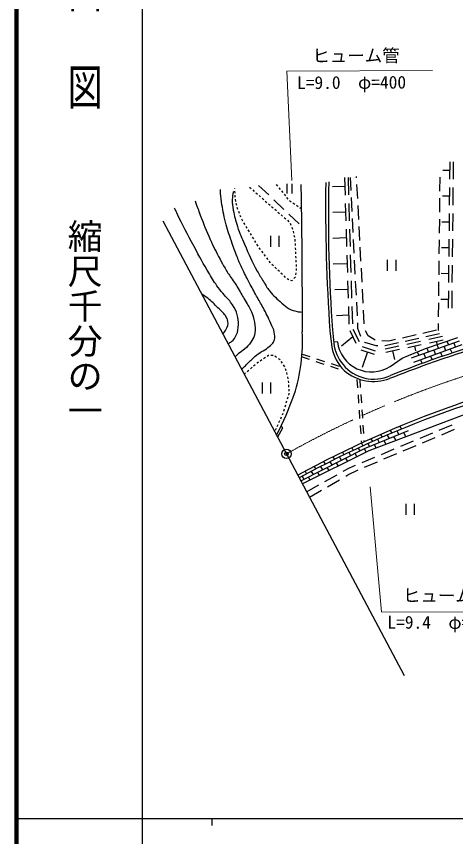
# Model space of a CAD drawing. Units: millimetres, scale not verified. Extents: x 40000 to 680000, y 20000 to 380000.
# Drawn here: x 40000 to 102902, y 202409 to 320031 of the extents above; entities that cross this region are included whole.
import ezdxf
from ezdxf.enums import TextEntityAlignment as Align

# ---------------------------------------------------------------- set-up
doc = ezdxf.new("R2010")
doc.units = ezdxf.units.MM
doc.header["$LTSCALE"] = 1000
doc.header["$PDMODE"] = 32
doc.header["$PDSIZE"] = 500
doc.linetypes.add('CHAIN', pattern=[18.5, 12, -1.5, 3.5, -1.5])
for name, color, linetype, lineweight in [('M-BGD', 7, 'Continuous', 25), ('M-BMK', 2, 'CHAIN', 13), ('M-BMK-SRVR', 3, 'Continuous', 25), ('M-STR-HTXT', 7, 'Continuous', 13), ('M-TTL', 2, 'Continuous', 140), ('M-TTL-BAND', 7, 'Continuous', 25), ('S-BMK-SRVR', 3, 'Continuous', 25)]:
    doc.layers.add(name, color=color, linetype=linetype, lineweight=lineweight)
doc.layers.add('M-OTRS', color=6, linetype='Continuous')
doc.styles.add('@ＭＳ ゴシック', font='')
doc.styles.add('ＭＳ ゴシック', font='')
doc.styles.get('@ＭＳ ゴシック').set_extended_font_data('@MS Gothic')
doc.styles.get('ＭＳ ゴシック').set_extended_font_data('MS Gothic')

msp = doc.modelspace()

# ---------------------------------------------------------------- linework, layer by layer
at = {"layer": 'M-BGD'}
for p, q in [((102064, 299179), (102038, 296679)), ((102564, 299174), (102538, 296674)), ((102051, 297929), (101072, 297940)), ((86994, 296907), (87069, 294408)), ((87494, 296922), (87569, 294423)), ((87958, 295046), (87867, 296908)), ((88724, 296901), (88715, 297079)), ((100642, 296967), (100620, 294967)), ((71294, 295292), (71291, 295370)), ((73391, 295531), (73617, 295334)), ((74697, 295805), (76143, 294423)), ((77196, 295926), (77385, 295693)), ((77574, 295460), (77763, 295227)), ((78728, 296014), (78728, 294614)), ((79478, 294614), (79478, 296014)), ((80736, 295930), (80783, 293884)), ((87032, 295657), (85256, 295604)), ((88881, 293906), (88777, 295903)), ((102026, 295480), (101999, 292980)), ((102526, 295474), (102499, 292974)), ((71312, 294692), (71303, 294992)), ((71327, 294185), (71321, 294392)), ((71343, 294093), (71327, 294185)), ((73843, 295136), (74069, 294939)), ((74294, 294741), (74520, 294544)), ((74746, 294346), (74972, 294148)), ((77952, 294993), (78140, 294760)), ((78329, 294527), (78518, 294294)), ((78707, 294061), (78895, 293828)), ((102012, 294230), (101013, 294240)), ((71445, 293502), (71394, 293798)), ((71548, 292911), (71496, 293207)), ((75198, 293951), (75423, 293753)), ((75649, 293556), (75875, 293358)), ((76101, 293161), (76326, 292963)), ((76866, 293732), (78311, 292350)), ((79103, 293615), (79353, 293450)), ((79604, 293285), (79854, 293120)), ((80105, 292955), (80355, 292790)), ((80783, 293884), (80864, 286345)), ((87105, 293208), (87180, 290709)), ((87605, 293223), (87680, 290724)), ((88104, 292049), (88006, 294047)), ((89039, 290910), (88934, 292907)), ((100609, 293967), (100587, 291967)), ((71727, 292341), (71620, 292621)), ((71939, 291780), (71833, 292060)), ((76552, 292766), (76778, 292568)), ((77004, 292370), (77230, 292173)), ((77455, 291975), (77681, 291777)), ((80606, 292625), (80798, 292499)), ((87143, 291959), (85299, 291904)), ((101987, 291780), (101961, 289280)), ((102487, 291774), (102461, 289275)), ((72152, 291219), (72046, 291499)), ((72429, 290689), (72274, 290946)), ((77906, 291579), (78131, 291381)), ((78357, 291183), (78582, 290985)), ((78807, 290787), (79033, 290589)), ((79034, 291659), (80480, 290277)), ((88250, 289053), (88153, 291050)), ((100576, 290967), (100554, 288967)), ((101974, 290530), (100955, 290540)), ((72740, 290176), (72584, 290432)), ((73051, 289662), (72895, 289919)), ((73361, 289149), (73206, 289406)), ((79221, 290366), (79326, 290085)), ((79432, 289804), (79537, 289523)), ((87216, 289510), (87291, 287011)), ((87716, 289525), (87791, 287026)), ((89196, 287914), (89091, 289911)), ((73672, 288636), (73517, 288893)), ((73983, 288123), (73828, 288379)), ((76403, 288580), (76403, 286980)), ((77603, 288580), (77603, 286980)), ((79633, 289239), (79692, 288945)), ((79752, 288651), (79811, 288357)), ((87253, 288260), (85342, 288203)), ((74294, 287610), (74138, 287866)), ((74540, 287203), (74449, 287353)), ((74614, 287103), (74540, 287203)), ((79871, 288063), (79889, 287975)), ((79889, 287975), (79898, 287765)), ((79912, 287465), (79926, 287166)), ((88396, 286056), (88299, 288054)), ((100543, 287967), (100521, 285967)), ((101948, 288080), (101922, 285580)), ((102448, 288075), (102422, 285575)), ((74970, 286619), (74792, 286861)), ((75325, 286136), (75148, 286378)), ((75681, 285653), (75503, 285895)), ((79940, 286866), (79954, 286566)), ((79968, 286267), (79982, 285967)), ((80864, 286345), (80925, 276074)), ((87826, 285827), (87901, 283328)), ((89353, 284918), (89248, 286915)), ((101935, 286830), (100896, 286841)), ((76037, 285170), (75859, 285411)), ((76392, 284687), (76215, 284928)), ((79995, 285667), (80009, 285368)), ((80023, 285068), (80037, 284768)), ((87327, 285812), (87402, 283313)), ((88542, 283060), (88445, 285058)), ((93122, 285127), (93122, 283527)), ((94322, 285127), (94322, 283527)), ((100509, 284967), (100487, 282967)), ((76814, 284261), (76598, 284469)), ((77247, 283845), (77030, 284053)), ((77679, 283430), (77463, 283637)), ((80051, 284469), (80065, 284169)), ((80086, 283703), (80066, 283571)), ((80079, 283869), (80086, 283703)), ((87364, 284562), (85385, 284503)), ((89510, 281922), (89405, 283919)), ((101909, 284380), (101883, 281880)), ((102409, 284375), (102383, 281875)), ((78112, 283014), (77895, 283222)), ((78544, 282598), (78328, 282806)), ((78776, 282375), (78760, 282390)), ((79034, 282270), (78776, 282375)), ((79925, 282644), (79749, 282449)), ((79930, 282681), (79925, 282644)), ((80021, 283274), (79976, 282978)), ((101896, 283130), (100837, 283141)), ((79440, 282106), (79312, 282158)), ((79548, 282226), (79440, 282106)), ((87437, 282113), (87512, 279614)), ((87937, 282128), (88012, 279629)), ((88688, 280064), (88591, 282061)), ((100476, 281967), (100454, 279968)), ((87475, 280864), (85596, 280808)), ((89667, 278926), (89562, 280923)), ((101871, 280680), (101845, 278180)), ((102371, 280675), (102345, 278175)), ((88834, 277067), (88737, 279065)), ((100443, 278968), (100421, 276968)), ((101858, 279430), (100778, 279442)), ((87548, 278415), (87623, 275916)), ((88048, 278430), (88123, 275931)), ((89824, 275930), (89719, 277927)), ((87586, 277165), (85849, 277113)), ((80925, 276074), (80948, 274808)), ((88921, 275282), (88883, 276068)), ((89328, 274140), (88921, 275282)), ((100410, 275968), (100400, 274997)), ((84905, 274927), (85175, 272606)), ((85271, 275059), (85463, 273153)), ((88195, 274073), (86545, 272720)), ((87754, 274970), (88637, 273176)), ((88202, 275191), (89086, 273396)), ((90384, 274226), (89982, 274961)), ((91367, 273607), (90384, 274226)), ((97241, 274348), (95292, 273902)), ((100166, 275015), (98216, 274570)), ((100588, 274493), (98633, 274069)), ((99059, 273727), (101012, 274154)), ((85974, 273372), (85449, 273294)), ((89909, 273254), (89871, 273306)), ((91524, 272787), (89909, 273254)), ((93328, 273454), (92343, 273492)), ((94724, 273221), (92770, 272797)), ((94317, 273680), (93328, 273454)), ((97656, 273857), (95702, 273433)), ((95933, 273043), (97886, 273470)), ((96040, 272555), (97993, 272982)), ((103428, 273479), (96563, 271002)), ((103805, 272940), (96859, 270409)), ((98580, 272403), (103246, 273982)), ((99166, 273238), (101119, 273666)), ((100142, 273452), (100225, 273075)), ((100219, 272958), (100462, 272408)), ((101646, 273441), (101876, 272919)), ((102633, 273192), (102867, 272599)), ((89351, 272228), (91244, 271581)), ((89513, 272701), (91406, 272055)), ((90298, 271905), (89537, 269678)), ((91778, 272773), (91524, 272787)), ((92807, 272359), (94760, 272786)), ((92913, 271871), (94867, 272298)), ((93890, 272084), (94167, 270821)), ((96139, 271380), (98580, 272403)), ((97016, 272768), (97168, 272077)), ((97403, 271910), (97633, 271388)), ((98793, 272475), (99047, 271898)), ((99793, 272167), (100022, 271562)), ((100722, 271817), (100964, 271269)), ((101251, 272693), (101469, 272089)), ((102135, 272332), (102391, 271750)), ((74917, 270642), (75163, 270813)), ((75409, 270984), (75656, 271156)), ((75902, 271327), (76094, 271460)), ((76094, 271460), (76160, 271460)), ((76460, 271460), (76760, 271460)), ((77024, 271350), (77266, 271173)), ((77508, 270995), (77682, 270868)), ((77682, 270868), (77729, 270797)), ((77894, 270547), (78059, 270296)), ((80784, 271237), (81924, 270863)), ((80909, 271617), (82049, 271243)), ((82875, 270552), (84015, 270178)), ((82999, 270932), (84140, 270558)), ((93536, 269842), (95235, 271015)), ((95235, 271015), (96139, 271380)), ((97897, 270788), (98126, 270269)), ((98359, 271650), (98609, 271047)), ((99310, 271302), (99542, 270776)), ((73517, 269513), (73745, 269707)), ((73973, 269902), (74202, 270097)), ((74430, 270292), (74505, 270356)), ((74505, 270356), (74670, 270471)), ((78224, 270046), (78389, 269795)), ((78506, 269523), (78584, 269234)), ((84965, 269866), (86106, 269493)), ((85090, 270247), (86230, 269873)), ((72604, 268734), (72833, 268928)), ((73061, 269123), (73289, 269318)), ((78662, 268944), (78741, 268654)), ((78819, 268365), (78897, 268075)), ((75184, 267536), (75184, 265936)), ((76384, 267536), (76384, 265936)), ((78932, 267779), (78947, 267479)), ((78963, 267179), (78979, 266880)), ((88779, 267967), (88860, 266770)), ((89178, 267994), (89259, 266797)), ((79028, 265941), (78953, 265692)), ((78995, 266580), (79010, 266281)), ((79026, 265981), (79028, 265941)), ((78693, 264831), (78607, 264543)), ((78867, 265405), (78780, 265118)), ((88928, 265772), (89010, 264575)), ((89327, 265799), (89409, 264602)), ((90540, 257757), (109494, 265009)), ((78346, 263682), (78260, 263395)), ((78520, 264256), (78433, 263969)), ((89077, 263577), (89159, 262380)), ((89476, 263604), (89558, 262407)), ((77929, 262560), (77805, 262286)), ((78167, 263087), (78052, 262833)), ((78173, 263107), (78167, 263087)), ((77435, 261466), (77312, 261192)), ((77682, 262013), (77558, 261739)), ((77933, 261346), (78090, 260992)), ((89227, 261382), (89308, 260185)), ((89626, 261409), (89707, 260212)), ((94924, 261243), (95146, 260850)), ((100573, 260704), (102417, 261477)), ((77188, 260919), (77065, 260646)), ((78090, 260992), (77392, 259714)), ((89844, 258064), (96144, 260631)), ((92149, 260057), (92367, 259670)), ((93099, 259987), (93382, 259506)), ((93533, 260656), (93752, 260267)), ((94491, 260578), (94785, 260078)), ((95432, 260341), (95762, 259755)), ((97806, 259544), (99651, 260317)), ((100924, 260048), (102768, 260823)), ((89376, 259187), (89390, 258971)), ((89403, 258820), (89618, 258437)), ((89775, 259215), (89790, 258998)), ((90772, 259445), (90989, 259060)), ((91714, 259383), (91978, 258934)), ((92632, 259200), (92929, 258672)), ((94032, 259771), (94346, 259213)), ((95040, 258384), (96884, 259157)), ((98158, 258886), (100002, 259660)), ((80718, 253445), (89844, 258064)), ((80944, 253021), (90540, 257757)), ((88040, 258182), (88255, 257801)), ((88968, 258135), (89201, 257739)), ((89832, 258058), (90118, 257549)), ((90337, 258766), (90574, 258362)), ((91231, 258630), (91513, 258130)), ((92273, 257223), (94118, 257997)), ((95392, 257723), (97236, 258498)), ((85337, 256869), (85551, 256488)), ((86252, 256835), (86519, 256381)), ((86685, 257532), (86900, 257151)), ((87153, 256702), (87424, 256219)), ((87606, 257492), (87860, 257060)), ((88492, 257380), (88771, 256884)), ((89507, 256063), (91351, 256837)), ((92627, 256561), (94470, 257336)), ((82662, 255505), (82877, 255123)), ((83567, 255482), (83837, 255024)), ((83996, 256193), (84210, 255812)), ((84473, 255346), (84730, 254890)), ((84906, 256165), (85178, 255702)), ((85813, 256024), (86077, 255555)), ((86794, 254793), (87723, 255316)), ((87723, 255316), (88584, 255677)), ((89861, 255399), (91705, 256174)), ((80913, 254078), (81155, 253666)), ((81335, 254804), (81551, 254421)), ((82236, 254786), (82496, 254345)), ((83134, 254668), (83383, 254225)), ((84180, 253321), (85923, 254302)), ((87161, 254095), (87454, 254266)), ((87454, 254266), (88945, 254999)), ((81794, 253990), (82036, 253560)), ((84567, 252588), (86297, 253593)), ((81565, 251850), (83308, 252831)), ((81974, 251081), (83703, 252086)), ((95776, 250151), (95776, 248551)), ((96976, 250151), (96976, 248551))]:
    msp.add_line(p, q, dxfattribs=at)
for centre, radius, start, end in [((334717, 292648), 250440, 179.1881, 184.05758), ((297320, 290906), 212640, 178.54992, 184.27403), ((158528, 102784), 178047, 103.7201, 109.73952), ((163543, 86659), 194548, 104.00743, 109.40776), ((55301, 273527), 25679, 342.49127, 2.86073), ((90994, 273737), 5562, 186.02673, 220.81596), ((90855, 273963), 4916, 186.90357, 303.05272), ((91302, 273706), 6225, 190.17142, 225.67534), ((91198, 273735), 5717, 219.47001, 294.51124), ((414525, -576743), 903800, 110.43984, 110.80879), ((193056, 14163), 273134, 110.27818, 111.36096), ((91159, 274099), 6418, 229.03999, 290.90793), ((153238, 118349), 154392, 102.63759, 109.09228), ((151017, 125563), 146374, 102.36441, 109.25874), ((36054, 281417), 46440, 332.5094, 340.35118), ((154655, 117621), 155547, 109.49793, 118.55834), ((152267, 122474), 149702, 109.32043, 118.64521)]:
    msp.add_arc(centre, radius, start, end, dxfattribs=at)
for points, knots in [([(72247, 269407), (72510, 269669), (72577, 269734), (72790, 269943), (73254, 270398), (73503, 270665), (73987, 271100), (74311, 271392), (74496, 271555), (74856, 271802), (75216, 272048), (75457, 272125), (75814, 272376), (76134, 272601), (76332, 272719), (76579, 273022), (76760, 273243), (76876, 273376), (76946, 273652), (77050, 274060), (76990, 274313), (76930, 274729), (76855, 275252), (76654, 275506), (76444, 275990), (76050, 276894), (75808, 277393), (75343, 278263), (74989, 278924), (74757, 279275), (74394, 279930), (73976, 280685), (73749, 281112), (73349, 281877), (72922, 282692), (72672, 283143), (72280, 283975), (71991, 284587), (71851, 284941), (71602, 285570), (71262, 286427), (71079, 286910), (70788, 287784), (70434, 288846), (70225, 289439), (69950, 290524), (69667, 291646), (69537, 292285), (69388, 293432), (69297, 294130), (69269, 294374), (69209, 295227)], [0, 0, 0, 0, 1, 1, 1, 2, 2, 2, 3, 3, 3, 4, 4, 4, 5, 5, 5, 6, 6, 6, 7, 7, 7, 8, 8, 8, 9, 9, 9, 10, 10, 10, 11, 11, 11, 12, 12, 12, 13, 13, 13, 14, 14, 14, 15, 15, 15, 16, 16, 16, 17, 17, 17, 17]), ([(71083, 294923), (70962, 294408), (70931, 294223), (70908, 293767), (70878, 293179), (70961, 292848), (71059, 292267), (71219, 291323), (71389, 290808), (71669, 289892), (71980, 288879), (72236, 288337), (72663, 287367), (73335, 285838), (73698, 284971), (74493, 283502), (74818, 282903), (75031, 282585), (75391, 282006), (75718, 281481), (75854, 281152), (76252, 280678), (76884, 279927), (77277, 279533), (78023, 278895), (78417, 278559), (78642, 278368), (79088, 278106), (79481, 277875), (79743, 277813), (80189, 277723), (80470, 277666), (80580, 277649), (80915, 277627)], [0, 0, 0, 0, 1, 1, 1, 2, 2, 2, 3, 3, 3, 4, 4, 4, 5, 5, 5, 6, 6, 6, 7, 7, 7, 8, 8, 8, 9, 9, 9, 10, 10, 10, 11, 11, 11, 11]), ([(65597, 293593), (65939, 292604), (66036, 292343), (66333, 291547), (66849, 290165), (67145, 289392), (67751, 288047), (68256, 286924), (68591, 286319), (69161, 285227), (69432, 284708), (69575, 284412), (69879, 283911), (70204, 283373), (70391, 283075), (70744, 282555), (70974, 282217), (71133, 282048), (71354, 281705), (71581, 281355), (71683, 281144), (71893, 280784), (72287, 280107), (72514, 279732), (72898, 279049), (73255, 278415), (73540, 278095), (73783, 277410), (74008, 276779), (74091, 276402), (74142, 275734), (74185, 275175), (74239, 274841), (74095, 274299), (73981, 273870), (73817, 273660), (73568, 273293), (73280, 272869), (73060, 272671), (72679, 272328), (72361, 272043), (72128, 271950), (71809, 271666), (71605, 271484), (71534, 271417), (71306, 271180)], [0, 0, 0, 0, 1, 1, 1, 2, 2, 2, 3, 3, 3, 4, 4, 4, 5, 5, 5, 6, 6, 6, 7, 7, 7, 8, 8, 8, 9, 9, 9, 10, 10, 10, 11, 11, 11, 12, 12, 12, 13, 13, 13, 14, 14, 14, 15, 15, 15, 15]), ([(70292, 273090), (70539, 273208), (70629, 273271), (70820, 273423), (71163, 273697), (71302, 273928), (71490, 274324), (71748, 274866), (71772, 275232), (71785, 275832), (71797, 276377), (71778, 276694), (71634, 277220), (71470, 277816), (71305, 278136), (70971, 278656), (70581, 279265), (70246, 279520), (69783, 280076), (69436, 280492), (69214, 280705), (68897, 281145), (68362, 281888), (68104, 282335), (67637, 283123), (66744, 284633), (66269, 285493), (65435, 287036), (64426, 288902), (63853, 289947), (62958, 291870), (62838, 292129), (62796, 292213), (62653, 292534)], [0, 0, 0, 0, 1, 1, 1, 2, 2, 2, 3, 3, 3, 4, 4, 4, 5, 5, 5, 6, 6, 6, 7, 7, 7, 8, 8, 8, 9, 9, 9, 10, 10, 10, 11, 11, 11, 11]), ([(69549, 274491), (69798, 274764), (69891, 274887), (70040, 275184), (70240, 275582), (70366, 275858), (70291, 276297), (70233, 276641), (70129, 276826), (69936, 277116), (69600, 277626), (69293, 277819), (68860, 278249), (68308, 278795), (68022, 279131), (67408, 279605), (67060, 279874), (66931, 279971), (66489, 280256)], [0, 0, 0, 0, 1, 1, 1, 2, 2, 2, 3, 3, 3, 4, 4, 4, 5, 5, 5, 6, 6, 6, 6])]:
    msp.add_open_spline(points, degree=3, knots=knots, dxfattribs=at)
at = {"layer": 'M-BMK'}
msp.add_arc((147955, 133876), 141530, 99.99764, 119.30629, dxfattribs=at)
at = {"layer": 'M-BMK-SRVR'}
msp.add_line((60947, 290698), (95548, 225504), dxfattribs=at)
msp.add_point((78679, 257292), dxfattribs=at)
at = {"layer": 'M-OTRS'}
msp.add_point((78662, 257302), dxfattribs=at)
at = {"layer": 'M-STR-HTXT'}
for p, q in [((99606, 312287), (78709, 312189)), ((78709, 312189), (79455, 296522)), ((90677, 252559), (92312, 234664)), ((92312, 234664), (110847, 234597))]:
    msp.add_line(p, q, dxfattribs=at)
at = {"layer": 'M-TTL'}
msp.add_line((40000, 380000), (40000, 20000), dxfattribs=at)
at = {"layer": 'M-TTL-BAND'}
for p, q in [((58000, 370000), (58000, 20000)), ((40000, 205000), (579000, 205000)), ((68000, 205000), (68000, 204000))]:
    msp.add_line(p, q, dxfattribs=at)
at = {"layer": 'S-BMK-SRVR'}
msp.add_circle((78679, 257292), 674, dxfattribs=at)

# ---------------------------------------------------------------- texts
at = {"layer": 'M-STR-HTXT', "style": 'ＭＳ ゴシック'}
for s, rotation, p in [('ヒューム管', 0.263, (82399, 312911)), ('L=9.0\u3000φ=400', 0.263, (80200, 309058)), ('ヒューム管', 359.785, (95364, 235523)), ('L=9.4\u3000φ=400', 359.785, (93132, 231688))]:
    msp.add_text(s, height=1833, rotation=rotation, dxfattribs=at).set_placement(p, align=Align.BOTTOM_LEFT)
at = {"layer": 'M-TTL-BAND', "style": '@ＭＳ ゴシック', "width": 1.4}
msp.add_text('平  面  図', height=3666, rotation=270, dxfattribs=at).set_placement((49777, 306475), align=Align.MIDDLE_RIGHT)
at = {"layer": 'M-TTL-BAND', "style": '@ＭＳ ゴシック'}
msp.add_text('縮尺千分の一', height=3666, rotation=270, dxfattribs=at).set_placement((49777, 261030), align=Align.MIDDLE_RIGHT)

doc.saveas('drawing.dxf')
